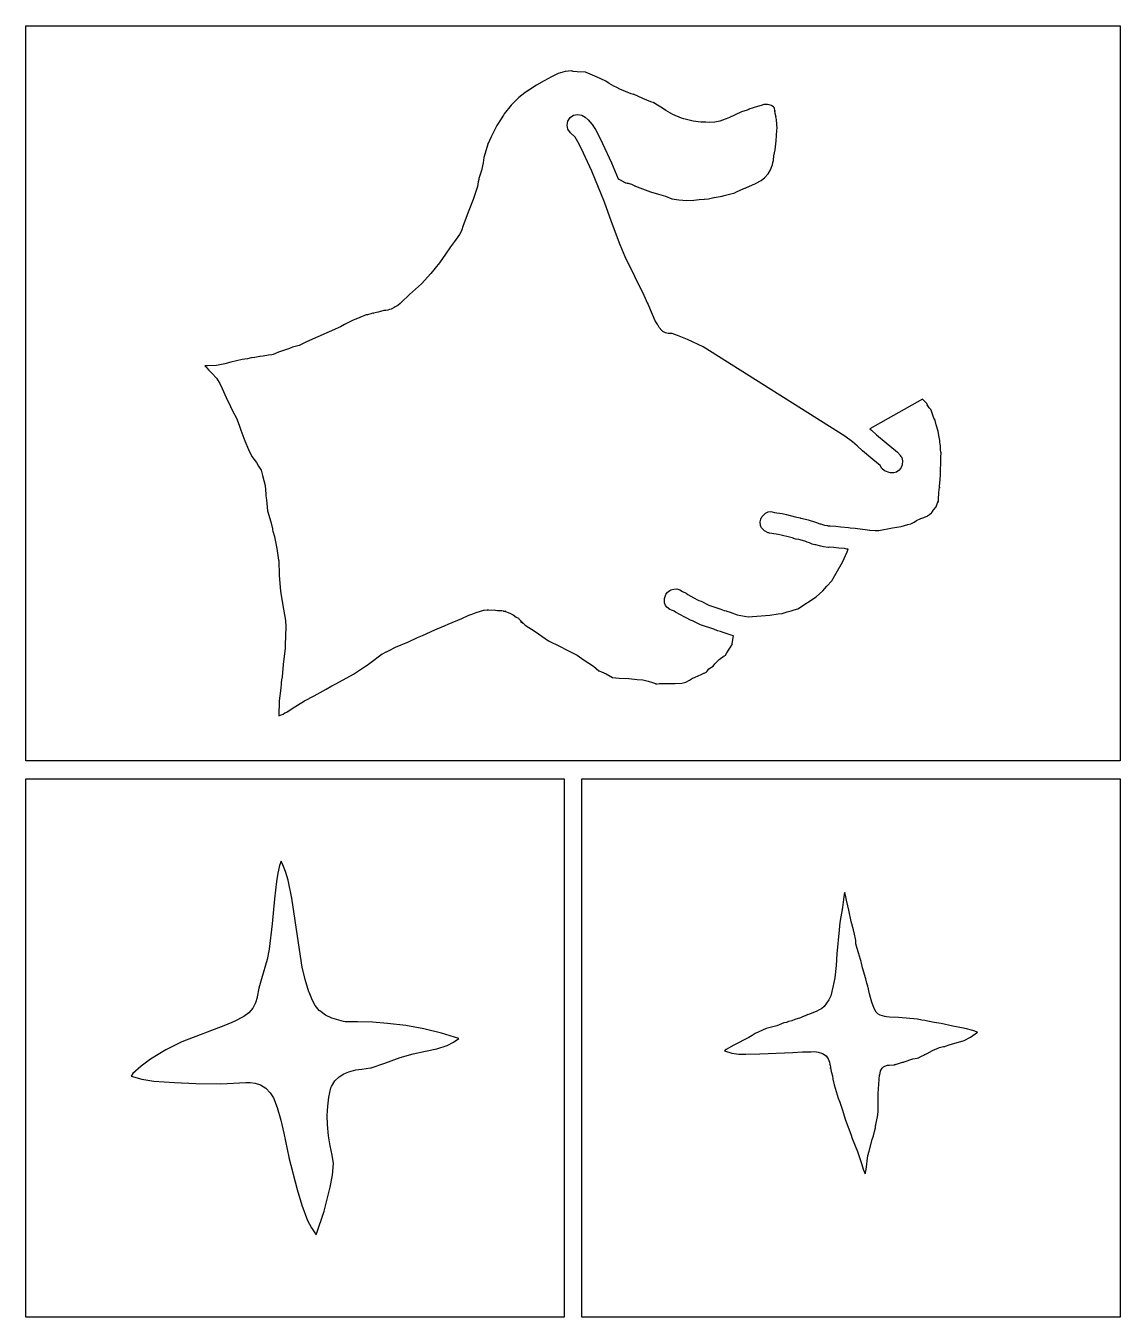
# Model space of a CAD drawing. Extents: x 2 to 598, y 728 to 3498.
# Drawn here: x 352 to 598, y 2397.2 to 2687.4 of the extents above; entities that cross this region are included whole.
import ezdxf

# ---------------------------------------------------------------- set-up
doc = ezdxf.new("R2010")
doc.units = 0

msp = doc.modelspace()

# ---------------------------------------------------------------- linework, layer by layer
at = {"layer": 'Calque 1'}
for p, q in [((470.188355, 2675.974412), (468.52499, 2675.0522)), ((471.67829, 2676.6702), (470.188355, 2675.974412)), ((473.249645, 2677.1263), (471.67829, 2676.6702)), ((474.752, 2677.28), (473.249645, 2677.1263)), ((474.74845, 2677.2255), (474.752, 2677.28)), ((474.87092, 2677.2255), (474.74845, 2677.2255)), ((475.05334, 2677.1635), (474.87092, 2677.2255)), ((475.92926, 2677.0675), (475.05334, 2677.1635)), ((477.84283, 2676.9765), (475.92926, 2677.0675)), ((480.45043, 2675.8407), (477.84283, 2676.9765)), ((482.25755, 2675.0433), (480.45043, 2675.8407)), ((464.93415, 2672.8632), (464.19156, 2672.331)), ((464.99465, 2672.8932), (464.93415, 2672.8632)), ((464.99765, 2672.8932), (464.99465, 2672.8932)), ((465.97382, 2673.5154), (464.99765, 2672.8932)), ((465.97682, 2673.5154), (465.97382, 2673.5154)), ((466.76799, 2674.074), (465.97682, 2673.5154)), ((468.52499, 2675.0522), (466.76799, 2674.074)), ((482.35725, 2674.9833), (482.25755, 2675.0433)), ((483.10087, 2674.4417), (482.35725, 2674.9833)), ((484.152911, 2673.87505), (483.10087, 2674.4417)), ((484.86407, 2673.5658), (484.152911, 2673.87505)), ((485.5338, 2673.2082), (484.86407, 2673.5658)), ((488.06026, 2672.154), (485.5338, 2673.2082)), ((462.80147, 2671.3155), (461.100695, 2669.600375)), ((464.19156, 2672.331), (462.80147, 2671.3155)), ((488.632209, 2671.996975), (488.06026, 2672.154)), ((490.72935, 2671.0527), (488.56617, 2672.0444)), ((488.56617, 2672.0444), (488.632209, 2671.996975)), ((492.51684, 2670.3623), (490.72935, 2671.0527)), ((493.00311, 2670.1685), (492.51684, 2670.3623)), ((493.269751, 2670.047488), (493.00311, 2670.1685)), ((493.97721, 2669.556), (493.19638, 2670.0965)), ((493.19638, 2670.0965), (493.269751, 2670.047488)), ((459.351, 2667.36), (458.81822, 2666.5109)), ((459.35148, 2667.3623), (459.351, 2667.36)), ((459.43318, 2667.5137), (459.35148, 2667.3623)), ((459.52208, 2667.631), (459.43318, 2667.5137)), ((461.100695, 2669.600375), (459.52208, 2667.631)), ((474.34645, 2666.78796), (475.115953, 2667.32161)), ((475.115953, 2667.32161), (476.0311, 2667.52016)), ((476.0311, 2667.52016), (476.952587, 2667.353234)), ((476.952587, 2667.353234), (477.74004, 2666.84636)), ((495.12908, 2668.8982), (493.97721, 2669.556)), ((495.13008, 2668.8982), (495.12908, 2668.8982)), ((495.84683, 2668.4089), (495.13008, 2668.8982)), ((496.41269, 2668.0988), (495.84683, 2668.4089)), ((497.41625, 2667.457), (496.41269, 2668.0988)), ((499.39339, 2666.655), (497.41625, 2667.457)), ((512.86387, 2668.0518), (510.01908, 2666.7655)), ((514.14648, 2668.4771), (512.86387, 2668.0518)), ((514.609414, 2668.6685), (514.14648, 2668.4771)), ((516.474, 2669.2682), (514.55058, 2668.6667)), ((514.55058, 2668.6667), (514.609414, 2668.6685)), ((517.27963, 2669.4961), (516.474, 2669.2682)), ((517.90076, 2669.7292), (517.27963, 2669.4961)), ((518.73534, 2669.7622), (517.90076, 2669.7292)), ((519.1157, 2669.6196), (518.73534, 2669.7622)), ((519.59576, 2669.4946), (519.1157, 2669.6196)), ((519.7205, 2669.4215), (519.59576, 2669.4946)), ((520.09496, 2669.2005), (519.7205, 2669.4215)), ((520.22311, 2669.0698), (520.09496, 2669.2005)), ((520.29341, 2668.8558), (520.22311, 2669.0698)), ((520.388314, 2668.389775), (520.29341, 2668.8558)), ((520.412692, 2668.268747), (520.388314, 2668.389775)), ((520.395359, 2668.273262), (520.4107, 2668.337)), ((520.465, 2667.69), (520.395359, 2668.273262)), ((520.4107, 2668.337), (520.4107, 2668.337)), ((520.4107, 2668.337), (520.412692, 2668.268747)), ((520.46507, 2667.6863), (520.465, 2667.69)), ((520.46509, 2667.6863), (520.46507, 2667.6863)), ((520.57259, 2667.2186), (520.46509, 2667.6863)), ((520.57659, 2667.1736), (520.57259, 2667.2186)), ((520.6021, 2666.9471), (520.575762, 2667.132063)), ((520.575762, 2667.132063), (520.5876, 2667.0696)), ((520.5766, 2667.1736), (520.57659, 2667.1736)), ((520.5786, 2667.1536), (520.5766, 2667.1736)), ((520.5826, 2667.1066), (520.5786, 2667.1536)), ((520.5856, 2667.0826), (520.5826, 2667.1066)), ((520.5826, 2667.1066), (520.5826, 2667.1066)), ((520.5876, 2667.0696), (520.5856, 2667.0826)), ((520.72199, 2666.36), (520.6021, 2666.9471)), ((457.87048, 2665.0283), (456.59613, 2662.4461)), ((458.81822, 2666.5109), (457.87048, 2665.0283)), ((473.672813, 2665.078709), (473.839603, 2666.000345)), ((473.871481, 2664.163415), (473.672813, 2665.078709)), ((473.839603, 2666.000345), (474.34645, 2666.78796)), ((474.40535, 2663.39386), (473.871481, 2664.163415)), ((477.74004, 2666.84636), (478.38423, 2666.29631)), ((478.38423, 2666.29631), (479.33736, 2665.26146)), ((479.33736, 2665.26146), (480.043802, 2664.14906)), ((480.043802, 2664.14906), (480.64787, 2662.97216)), ((499.94994, 2666.5216), (499.39339, 2666.655)), ((500.522, 2666.3837), (499.94994, 2666.5216)), ((501.976019, 2665.989887), (500.522, 2666.3837)), ((503.76573, 2665.7289), (501.976019, 2665.989887)), ((504.8654, 2665.7294), (503.76573, 2665.7289)), ((505.63177, 2665.6834), (504.8654, 2665.7294)), ((506.904865, 2665.773187), (505.63177, 2665.6834)), ((507.99904, 2666.0012), (506.904865, 2665.773187)), ((509.224059, 2666.417625), (507.99904, 2666.0012)), ((510.01908, 2666.7655), (509.224059, 2666.417625)), ((520.71999, 2666.35), (520.72199, 2666.36)), ((520.72, 2666.35), (520.71999, 2666.35)), ((520.7201, 2666.357), (520.72, 2666.35)), ((520.7986, 2665.2051), (520.7201, 2666.357)), ((520.8792, 2664.4026), (520.7986, 2665.2051)), ((520.8425, 2663.9763), (520.8792, 2664.4026)), ((456.2282, 2661.6409), (455.991246, 2661.111125)), ((456.59613, 2662.4461), (456.2282, 2661.6409)), ((475.49779, 2662.38046), (474.40535, 2663.39386)), ((476.36905, 2660.79756), (475.49779, 2662.38046)), ((480.64787, 2662.97216), (481.64884, 2660.95216)), ((520.44201, 2659.5481), (520.63373, 2661.5583)), ((520.63373, 2661.5583), (520.8425, 2663.9763)), ((455.94759, 2661.027), (454.97453, 2657.8246)), ((455.991246, 2661.111125), (455.925152, 2660.964859)), ((455.925152, 2660.964859), (455.94759, 2661.027)), ((477.35194, 2658.81216), (476.36905, 2660.79756)), ((479.21539, 2654.75406), (477.35194, 2658.81216)), ((481.64884, 2660.95216), (483.63425, 2656.62986)), ((520.15881, 2658.1673), (520.44201, 2659.5481)), ((520.44201, 2659.5481), (520.44201, 2659.5481)), ((454.79412, 2656.589488), (454.465, 2654.8842)), ((454.97453, 2657.8246), (454.79412, 2656.589488)), ((483.63425, 2656.62986), (485.15768, 2653.00846)), ((519.390206, 2655.028337), (519.76853, 2656.0065)), ((519.76853, 2656.0065), (519.80993, 2656.1936)), ((519.80993, 2656.1936), (519.90193, 2656.6669)), ((519.90193, 2656.6669), (519.902, 2656.67)), ((519.902, 2656.67), (520.03842, 2657.1599)), ((520.03842, 2657.1599), (520.07772, 2657.3252)), ((520.07772, 2657.3252), (520.15682, 2658.1453)), ((520.15681, 2658.1553), (520.15881, 2658.1673)), ((520.15682, 2658.1453), (520.15681, 2658.1553)), ((453.81075, 2652.8653), (453.70688, 2652.3387)), ((453.85935, 2653.1014), (453.81075, 2652.8653)), ((454.465, 2654.8842), (453.85935, 2653.1014)), ((482.08188, 2647.76016), (479.21539, 2654.75406)), ((485.15768, 2653.00846), (485.46463, 2652.87616)), ((485.46463, 2652.87616), (485.76591, 2652.74596)), ((485.76591, 2652.74596), (485.89096, 2652.64796)), ((485.89096, 2652.64796), (485.95916, 2652.59396)), ((485.95916, 2652.59396), (486.656586, 2652.23321)), ((516.01523, 2651.9731), (517.29525, 2652.6563)), ((517.29525, 2652.6563), (517.72107, 2653.0159)), ((517.72107, 2653.0159), (518.04817, 2653.217)), ((518.04817, 2653.217), (518.05217, 2653.217)), ((518.05217, 2653.217), (518.85727, 2654.1394)), ((518.83937, 2654.119588), (518.88487, 2654.1854)), ((518.86527, 2654.1494), (518.83937, 2654.119588)), ((518.85727, 2654.1394), (518.86127, 2654.1394)), ((518.86127, 2654.1394), (518.86527, 2654.1494)), ((518.86127, 2654.1394), (518.86127, 2654.1394)), ((518.88487, 2654.1854), (519.390206, 2655.028337)), ((453.52033, 2651.2943), (452.580665, 2648.408075)), ((453.70688, 2652.3387), (453.52033, 2651.2943)), ((486.656586, 2652.23321), (486.768388, 2652.160582)), ((486.768388, 2652.160582), (486.66867, 2652.17846)), ((486.66867, 2652.17846), (487.41075, 2651.99456)), ((487.275259, 2652.042052), (487.364615, 2652.050047)), ((487.41075, 2651.99456), (487.275259, 2652.042052)), ((487.364615, 2652.050047), (488.16316, 2651.79766)), ((488.16316, 2651.79766), (488.74348, 2651.50366)), ((488.74348, 2651.50366), (488.82098, 2651.47866)), ((488.82098, 2651.47866), (488.89798, 2651.45266)), ((488.89798, 2651.45266), (488.874756, 2651.462285)), ((488.874756, 2651.462285), (489.02149, 2651.40966)), ((489.02149, 2651.40966), (489.023, 2651.41)), ((489.023, 2651.41), (490.02035, 2651.0054)), ((490.02035, 2651.0054), (492.42021, 2650.069)), ((492.42021, 2650.069), (494.19994, 2649.5962)), ((494.19994, 2649.5962), (495.76626, 2649.1037)), ((508.98455, 2649.2995), (511.11206, 2649.7688)), ((511.11206, 2649.7688), (511.12746, 2649.7788)), ((511.12746, 2649.7788), (511.192242, 2649.830175)), ((511.192242, 2649.830175), (511.74601, 2650.0878)), ((511.74601, 2650.0878), (513.42809, 2650.8506)), ((513.42809, 2650.8506), (513.43409, 2650.8506)), ((513.43409, 2650.8506), (513.610671, 2650.925375)), ((513.59169, 2650.9136), (513.69139, 2650.9506)), ((513.610671, 2650.925375), (513.59169, 2650.9136)), ((513.69139, 2650.9506), (513.96475, 2651.0524)), ((513.96475, 2651.0524), (514.324325, 2651.1902)), ((514.412388, 2651.223231), (514.3146, 2651.1816)), ((514.3146, 2651.1816), (514.3709, 2651.2076)), ((514.324325, 2651.1902), (514.412388, 2651.223231)), ((514.3709, 2651.2076), (515.5057, 2651.7347)), ((515.5057, 2651.7347), (515.92583, 2651.9301)), ((515.92583, 2651.9301), (515.99403, 2651.9631)), ((515.99403, 2651.9631), (516.01523, 2651.9731)), ((452.580665, 2648.408075), (451.56438, 2645.9225)), ((483.64354, 2643.34496), (482.08188, 2647.76016)), ((495.76626, 2649.1037), (497.23542, 2648.5394)), ((497.23542, 2648.5394), (498.82498, 2648.2908)), ((498.82498, 2648.2908), (500.568773, 2648.162962)), ((500.568773, 2648.162962), (502.18964, 2648.2188)), ((502.18964, 2648.2188), (503.32859, 2648.4064)), ((503.32859, 2648.4064), (504.48717, 2648.4814)), ((504.48717, 2648.4814), (504.52697, 2648.4924)), ((504.52697, 2648.4924), (505.47834, 2648.5474)), ((505.47834, 2648.5474), (505.49434, 2648.5474)), ((505.49434, 2648.5474), (506.66531, 2648.8317)), ((506.66531, 2648.8317), (506.76661, 2648.8567)), ((506.76661, 2648.8567), (508.51068, 2649.1657)), ((508.51068, 2649.1657), (508.98455, 2649.2995)), ((451.56438, 2645.9225), (450.31691, 2642.5403)), ((449.94484, 2641.3419), (449.51954, 2640.5528)), ((450.31691, 2642.5403), (449.94484, 2641.3419)), ((485.61965, 2638.17266), (483.64354, 2643.34496)), ((448.393074, 2638.929188), (447.4313, 2637.7339)), ((449.51954, 2640.5528), (448.393074, 2638.929188)), ((486.73535, 2635.46896), (485.61965, 2638.17266)), ((446.337324, 2636.081238), (444.99992, 2634.1522)), ((447.4313, 2637.7339), (446.337324, 2636.081238)), ((488.865413, 2631.048135), (486.73535, 2635.46896)), ((444.99992, 2634.1522), (443.0269, 2631.748088)), ((440.92575, 2629.46), (438.27837, 2627.0177)), ((443.0269, 2631.748088), (440.92575, 2629.46)), ((490.98418, 2626.81316), (488.865413, 2631.048135)), ((438.27837, 2627.0177), (436.36272, 2625.2504)), ((491.82134, 2624.96056), (490.98418, 2626.81316)), ((432.48749, 2623.409), (431.6927, 2623.1899)), ((432.90296, 2623.444), (432.48749, 2623.409)), ((432.90396, 2623.444), (432.90296, 2623.444)), ((433.37629, 2623.5453), (432.90396, 2623.444)), ((433.72665, 2623.6433), (433.37629, 2623.5453)), ((434.09666, 2623.757), (433.72665, 2623.6433)), ((434.30181, 2623.828), (434.09666, 2623.757)), ((434.81031, 2624.0786), (434.30181, 2623.828)), ((434.81231, 2624.0786), (434.81031, 2624.0786)), ((434.81331, 2624.0786), (434.81231, 2624.0786)), ((435.0381, 2624.2507), (434.81331, 2624.0786)), ((435.0411, 2624.2507), (435.0381, 2624.2507)), ((435.655758, 2624.544913), (435.0411, 2624.2507)), ((436.163, 2625), (435.655758, 2624.544913)), ((436.16311, 2624.9988), (436.163, 2625)), ((436.16511, 2624.9988), (436.16311, 2624.9988)), ((436.362, 2625.25), (436.16511, 2624.9988)), ((436.36272, 2625.2504), (436.362, 2625.25)), ((492.05443, 2624.48046), (491.74334, 2625.14496)), ((491.74334, 2625.14496), (491.82134, 2624.96056)), ((493.44815, 2621.08996), (492.05443, 2624.48046)), ((425.58677, 2621.2282), (423.59877, 2620.2623)), ((425.58977, 2621.2282), (425.58677, 2621.2282)), ((425.95564, 2621.4416), (425.58977, 2621.2282)), ((426.1608, 2621.4816), (425.95564, 2621.4416)), ((427.09717, 2621.8609), (426.1608, 2621.4816)), ((428.50225, 2622.4464), (427.09717, 2621.8609)), ((428.52555, 2622.4564), (428.50225, 2622.4464)), ((428.77101, 2622.4924), (428.52555, 2622.4564)), ((429.80506, 2622.7394), (428.77101, 2622.4924)), ((429.80548, 2622.7394), (429.80506, 2622.7394)), ((429.9848, 2622.8064), (429.80548, 2622.7394)), ((430.12019, 2622.8164), (429.968398, 2622.797525)), ((429.968398, 2622.797525), (429.9848, 2622.8064)), ((431.19454, 2623.0959), (430.12019, 2622.8164)), ((431.6927, 2623.1899), (431.19454, 2623.0959)), ((494.0693, 2620.24716), (493.44815, 2621.08996)), ((422.72244, 2619.7848), (415.09655, 2616.3638)), ((422.72544, 2619.7848), (422.72244, 2619.7848)), ((423.59877, 2620.2623), (422.72544, 2619.7848)), ((494.405023, 2619.65076), (494.0693, 2620.24716)), ((494.99585, 2618.97126), (494.405023, 2619.65076)), ((495.22255, 2618.748447), (494.99585, 2618.97126)), ((495.78444, 2618.42086), (495.22255, 2618.748447)), ((496.383288, 2618.233997), (495.78444, 2618.42086)), ((497.23913, 2618.23126), (496.383288, 2618.233997)), ((497.26753, 2618.24226), (497.23913, 2618.23126)), ((498.49278, 2617.84436), (497.26753, 2618.24226)), ((500.76861, 2616.93386), (498.49278, 2617.84436)), ((411.26019, 2614.9175), (408.81899, 2614.056)), ((411.93405, 2615.1789), (411.26019, 2614.9175)), ((413.41975, 2615.5944), (411.93405, 2615.1789)), ((413.42275, 2615.5944), (413.41975, 2615.5944)), ((415.09655, 2616.3638), (413.42275, 2615.5944)), ((504.23196, 2615.29516), (500.76861, 2616.93386)), ((536.09766, 2595.19976), (504.23196, 2615.29516)), ((398.04907, 2611.835), (396.73597, 2611.4396)), ((400.64581, 2612.3972), (398.04907, 2611.835)), ((401.84005, 2612.5843), (400.64581, 2612.3972)), ((402.66687, 2612.791), (401.84005, 2612.5843)), ((403.48129, 2612.9093), (402.66687, 2612.791)), ((404.5882, 2613.1259), (403.48129, 2612.9093)), ((404.708868, 2613.1209), (404.5882, 2613.1259)), ((405.32563, 2613.1729), (404.708868, 2613.1209)), ((406.54364, 2613.3868), (405.32563, 2613.1729)), ((406.57004, 2613.3868), (406.530973, 2613.386838)), ((406.530973, 2613.386838), (406.54364, 2613.3868)), ((407.308406, 2613.449813), (406.57004, 2613.3868)), ((407.5984, 2613.5666), (407.308406, 2613.449813)), ((408.15754, 2613.7718), (407.5984, 2613.5666)), ((408.81899, 2614.056), (408.15754, 2613.7718)), ((392.85145, 2610.9746), (392.26906, 2610.9846)), ((392.26906, 2610.9846), (392.66748, 2610.5872)), ((392.66748, 2610.5872), (393.08451, 2610.0736)), ((394.89267, 2611.0784), (392.85145, 2610.9746)), ((393.08451, 2610.0736), (393.19768, 2609.9392)), ((393.19768, 2609.9392), (393.868576, 2609.309888)), ((393.868576, 2609.309888), (394.8441, 2608.1972)), ((396.73597, 2611.4396), (394.89267, 2611.0784)), ((394.8441, 2608.1972), (394.844, 2608.2)), ((394.844, 2608.2), (395.582465, 2607.05093)), ((395.582465, 2607.05093), (396.153026, 2605.931662)), ((396.153026, 2605.931662), (397.02061, 2603.9181)), ((397.02061, 2603.9181), (397.28881, 2603.3874)), ((397.28881, 2603.3874), (397.63453, 2602.7109)), ((553.5622, 2603.50156), (541.749, 2596.87256)), ((554.43864, 2602.58796), (553.5622, 2603.50156)), ((397.63453, 2602.7109), (398.38849, 2601.0288)), ((398.38849, 2601.0288), (399.34605, 2599.2713)), ((554.75542, 2602.10526), (554.43864, 2602.58796)), ((554.644909, 2602.205835), (554.643114, 2602.262094)), ((554.643114, 2602.262094), (554.75542, 2602.10526)), ((555.09959, 2601.53526), (554.644909, 2602.205835)), ((555.40035, 2601.19736), (555.09959, 2601.53526)), ((555.55639, 2600.82576), (555.40035, 2601.19736)), ((556.14395, 2599.25746), (555.55639, 2600.82576)), ((399.34605, 2599.2713), (399.921675, 2597.703925)), ((399.921675, 2597.703925), (400.29741, 2596.5108)), ((556.39305, 2598.81656), (556.14395, 2599.25746)), ((556.42245, 2598.74156), (556.39305, 2598.81656)), ((556.66947, 2597.77776), (556.42245, 2598.74156)), ((557.05497, 2596.33196), (556.66947, 2597.77776)), ((400.29741, 2596.5108), (400.54184, 2595.9733)), ((400.54184, 2595.9733), (401.26428, 2594.14614)), ((537.84691, 2593.9281), (536.09766, 2595.19976)), ((541.749, 2596.87256), (542.11074, 2596.55056)), ((542.11074, 2596.55056), (543.23469, 2595.51856)), ((543.23469, 2595.51856), (545.40667, 2593.6883)), ((557.21672, 2595.36396), (557.05497, 2596.33196)), ((557.4782, 2594.1946), (557.21672, 2595.36396)), ((401.26428, 2594.14614), (402.02392, 2592.21394)), ((402.02392, 2592.21394), (402.82594, 2590.61924)), ((538.86288, 2593.0154), (537.84691, 2593.9281)), ((540.04317, 2591.9333), (538.86288, 2593.0154)), ((542.42338, 2589.9278), (540.04317, 2591.9333)), ((545.40667, 2593.6883), (547.51712, 2591.9953)), ((547.51712, 2591.9953), (547.939316, 2591.6269)), ((547.939316, 2591.6269), (548.59147, 2590.8337)), ((557.4812, 2593.8535), (557.4782, 2594.1946)), ((557.5437, 2593.3698), (557.4812, 2593.8535)), ((557.599, 2593.02), (557.5437, 2593.3698)), ((557.64225, 2592.2059), (557.59835, 2593.0239)), ((557.59835, 2593.0239), (557.599, 2593.02)), ((557.71205, 2591.593), (557.64225, 2592.2059)), ((557.73105, 2591.523), (557.71205, 2591.593)), ((557.73104, 2591.482), (557.73105, 2591.523)), ((402.82594, 2590.61924), (403.86412, 2589.24614)), ((403.86412, 2589.24614), (404.33696, 2588.46174)), ((544.0636, 2588.6235), (542.42338, 2589.9278)), ((544.452112, 2587.924817), (544.0636, 2588.6235)), ((548.59147, 2590.8337), (548.570814, 2590.872937)), ((548.570814, 2590.872937), (548.72532, 2590.6316)), ((548.72532, 2590.6316), (548.881234, 2590.4145)), ((549.002611, 2588.727225), (548.758442, 2588.123359)), ((548.881234, 2590.4145), (549.06846, 2589.6751)), ((549.06846, 2589.6751), (549.002611, 2588.727225)), ((557.58874, 2588.061), (557.654115, 2588.70855)), ((557.654115, 2588.70855), (557.68694, 2588.6532)), ((557.68194, 2590.483), (557.73104, 2591.482)), ((557.69194, 2588.9023), (557.68194, 2590.483)), ((557.68694, 2588.6532), (557.69194, 2588.9023)), ((404.33696, 2588.46174), (404.88111, 2587.52114)), ((404.88111, 2587.52114), (405.23148, 2586.37504)), ((405.23148, 2586.37504), (405.78597, 2584.08414)), ((545.04855, 2587.3925), (544.452112, 2587.924817)), ((546.29032, 2586.96), (545.04855, 2587.3925)), ((547.118376, 2586.957812), (546.29032, 2586.96)), ((547.682453, 2587.137398), (547.118376, 2586.957812)), ((548.28607, 2587.5419), (547.682453, 2587.137398)), ((548.758442, 2588.123359), (548.28607, 2587.5419)), ((557.50854, 2585.5572), (557.60004, 2586.4099)), ((557.60004, 2586.4099), (557.58874, 2588.061)), ((405.78597, 2584.08414), (405.93945, 2582.13494)), ((557.2538, 2582.5063), (557.3959, 2583.699)), ((557.364547, 2583.531562), (557.38141, 2583.9021)), ((557.39591, 2583.699), (557.364547, 2583.531562)), ((557.38141, 2583.9021), (557.50854, 2585.5572)), ((557.3959, 2583.699), (557.39591, 2583.699)), ((405.93945, 2582.13494), (405.96165, 2581.83114)), ((405.96165, 2581.83114), (405.97455, 2581.78414)), ((405.97455, 2581.78414), (406.10426, 2580.90624)), ((406.10426, 2580.90624), (406.36419, 2578.42214)), ((556.7866, 2579.7882), (557.095102, 2580.581337)), ((557.00726, 2580.2569), (557.1442, 2580.6155)), ((557.095102, 2580.581337), (557.00726, 2580.2569)), ((557.1442, 2580.6155), (557.1659, 2580.9344)), ((557.1659, 2580.9344), (557.2538, 2582.5063)), ((406.36419, 2578.42214), (407.06389, 2575.91994)), ((517.19442, 2576.543), (517.479328, 2577.094825)), ((517.479328, 2577.094825), (518.25275, 2577.8921)), ((518.25275, 2577.8921), (518.904115, 2578.200014)), ((518.904115, 2578.200014), (519.331464, 2578.283012)), ((519.331464, 2578.283012), (519.77618, 2578.1991)), ((519.77618, 2578.1991), (520.3162, 2578.072)), ((520.3162, 2578.072), (520.3222, 2578.072)), ((520.3222, 2578.072), (520.85653, 2577.9599)), ((520.85653, 2577.9599), (522.04871, 2577.8111)), ((522.04871, 2577.8111), (523.0161, 2577.5625)), ((523.0161, 2577.5625), (524.9772, 2577.1047)), ((524.9772, 2577.1047), (526.04019, 2576.8163)), ((553.60702, 2576.8201), (554.58421, 2577.2547)), ((554.58421, 2577.2547), (554.69584, 2577.2937)), ((554.69584, 2577.2937), (554.71654, 2577.3037)), ((554.71654, 2577.3037), (555.11134, 2577.5885)), ((555.11134, 2577.5885), (555.60486, 2577.9678)), ((555.60486, 2577.9678), (555.66166, 2578.0338)), ((555.66166, 2578.0338), (555.8632, 2578.3459)), ((555.8632, 2578.3459), (555.9154, 2578.4069)), ((555.9154, 2578.4069), (556.10867, 2578.7382)), ((556.10867, 2578.7382), (556.65179, 2579.3288)), ((556.65179, 2579.3288), (556.65379, 2579.3288)), ((556.65379, 2579.3288), (556.7866, 2579.7882)), ((407.06389, 2575.91994), (407.39049, 2574.67664)), ((407.39049, 2574.67664), (407.41529, 2574.56184)), ((407.41529, 2574.56184), (407.45769, 2574.16394)), ((407.45769, 2574.16394), (407.53159, 2573.85964)), ((517.06007, 2575.9806), (517.19442, 2576.543)), ((517.142643, 2575.12225), (517.06007, 2575.9806)), ((517.36185, 2574.6329), (517.142643, 2575.12225)), ((518.010928, 2573.93875), (517.36185, 2574.6329)), ((526.04019, 2576.8163), (526.12549, 2576.7893)), ((526.12549, 2576.7893), (526.31359, 2576.7623)), ((526.31359, 2576.7623), (527.90007, 2576.3959)), ((527.90007, 2576.3959), (529.53148, 2575.875)), ((529.53148, 2575.875), (530.45236, 2575.4988)), ((530.45236, 2575.4988), (530.62082, 2575.4698)), ((530.62082, 2575.4698), (531.52206, 2575.214)), ((531.52206, 2575.214), (532.21865, 2575.0874)), ((532.21865, 2575.0874), (532.25895, 2575.0734)), ((532.25895, 2575.0734), (532.81757, 2575.0524)), ((532.81757, 2575.0524), (534.07433, 2574.9516)), ((534.07433, 2574.9516), (535.19159, 2574.8214)), ((535.19159, 2574.8214), (536.92687, 2574.6483)), ((536.92687, 2574.6483), (537.33305, 2574.5733)), ((537.33305, 2574.5733), (538.44151, 2574.5223)), ((538.44151, 2574.5223), (541.21809, 2574.1632)), ((541.21809, 2574.1632), (541.63099, 2574.0682)), ((543.75851, 2574.0142), (546.81984, 2574.5821)), ((546.81984, 2574.5821), (548.79025, 2574.8741)), ((548.79025, 2574.8741), (550.29042, 2575.3293)), ((550.29042, 2575.3293), (550.93638, 2575.5055)), ((550.93638, 2575.5055), (551.09968, 2575.6005)), ((551.09968, 2575.6005), (551.69603, 2575.9002)), ((551.69603, 2575.9002), (552.24689, 2576.248)), ((552.24689, 2576.248), (553.198144, 2576.688062)), ((553.198144, 2576.688062), (553.60702, 2576.8201)), ((407.53159, 2573.85964), (407.88041, 2572.62914)), ((407.88041, 2572.62914), (407.89541, 2572.54614)), ((407.89541, 2572.54614), (408.44818, 2569.960828)), ((518.84134, 2573.5002), (518.010928, 2573.93875)), ((518.89564, 2573.4802), (518.84134, 2573.5002)), ((519.02484, 2573.4412), (518.89564, 2573.4802)), ((519.14626, 2573.4122), (519.02484, 2573.4412)), ((519.17206, 2573.4022), (519.14626, 2573.4122)), ((519.18346, 2573.4022), (519.17206, 2573.4022)), ((519.18646, 2573.4022), (519.18346, 2573.4022)), ((519.18846, 2573.4023), (519.18646, 2573.4022)), ((519.19046, 2573.4022), (519.18846, 2573.4023)), ((519.70567, 2573.2963), (519.19046, 2573.4022)), ((521.14383, 2573.0937), (519.70567, 2573.2963)), ((521.79753, 2572.916), (521.14383, 2573.0937)), ((523.69095, 2572.4767), (521.79753, 2572.916)), ((524.56792, 2572.2442), (523.69095, 2572.4767)), ((524.571565, 2572.222037), (524.56792, 2572.2442)), ((525.1162, 2572.0669), (524.571565, 2572.222037)), ((525.1302, 2572.0669), (525.1162, 2572.0669)), ((525.75908, 2571.9739), (525.1302, 2572.0669)), ((526.61434, 2571.7703), (525.75908, 2571.9739)), ((527.36623, 2571.5512), (526.61434, 2571.7703)), ((527.63651, 2571.4054), (527.36623, 2571.5512)), ((528.1486, 2571.2018), (527.63651, 2571.4054)), ((528.762, 2570.96), (528.1486, 2571.2018)), ((541.63099, 2574.0682), (541.69199, 2574.0582)), ((541.69199, 2574.0582), (542.92137, 2574.0302)), ((542.92137, 2574.0302), (543.75851, 2574.0142)), ((408.44818, 2569.960828), (408.8292, 2567.31544)), ((528.76499, 2570.9526), (528.762, 2570.96)), ((529.36909, 2570.8069), (528.76499, 2570.9526)), ((529.5665, 2570.7739), (529.36909, 2570.8069)), ((530.69925, 2570.453), (529.5665, 2570.7739)), ((531.28526, 2570.3419), (530.69925, 2570.453)), ((531.33436, 2570.3249), (531.28526, 2570.3419)), ((532.448537, 2570.190413), (531.33436, 2570.3249)), ((532.67536, 2570.2459), (532.448537, 2570.190413)), ((533.65051, 2570.1619), (532.67536, 2570.2459)), ((534.7383, 2570.0348), (533.65051, 2570.1619)), ((536.04208, 2569.9143), (534.7383, 2570.0348)), ((535.564869, 2566.858338), (536.6312, 2569.1733)), ((536.58779, 2569.8094), (536.04208, 2569.9143)), ((536.82342, 2569.7924), (536.58779, 2569.8094)), ((536.6312, 2569.1733), (536.82342, 2569.7924)), ((408.8292, 2567.31544), (408.8432, 2567.23644)), ((408.8432, 2567.23644), (408.95482, 2563.92864)), ((534.14039, 2564.4449), (535.564869, 2566.858338)), ((408.95482, 2563.92864), (409.21682, 2560.29734)), ((532.0935, 2561.4601), (533.15131, 2562.7137)), ((533.15131, 2562.7137), (534.14039, 2564.4449)), ((409.21682, 2560.29734), (409.95734, 2556.28464)), ((495.549754, 2558.689175), (495.84506, 2559.5873)), ((495.84506, 2559.5873), (496.229691, 2560.106587)), ((496.229691, 2560.106587), (496.46673, 2560.2937)), ((496.46673, 2560.2937), (496.74992, 2560.4958)), ((496.74992, 2560.4958), (496.97161, 2560.6312)), ((496.97161, 2560.6312), (497.636113, 2560.848152)), ((497.636113, 2560.848152), (498.321109, 2560.865901)), ((498.321109, 2560.865901), (498.983253, 2560.689549)), ((498.983253, 2560.689549), (499.5792, 2560.3242)), ((499.5792, 2560.3242), (500.404396, 2559.8931)), ((500.404396, 2559.8931), (500.806, 2559.5982)), ((500.806, 2559.5982), (502.16509, 2558.8933)), ((529.66729, 2559.0866), (531.18243, 2560.4405)), ((531.18243, 2560.4405), (532.0935, 2561.4601)), ((495.57841, 2557.775), (495.549754, 2558.689175)), ((495.82925, 2557.145538), (495.57841, 2557.775)), ((496.10448, 2556.7704), (495.82925, 2557.145538)), ((496.73028, 2556.2583), (496.10448, 2556.7704)), ((502.16509, 2558.8933), (502.95677, 2558.4468)), ((502.95677, 2558.4468), (503.31903, 2558.2737)), ((503.31903, 2558.2737), (503.312702, 2558.295838)), ((503.312702, 2558.295838), (503.78153, 2558.1088)), ((503.78153, 2558.1088), (505.54576, 2557.2247)), ((505.54576, 2557.2247), (508.20657, 2556.3302)), ((525.54401, 2556.4082), (529.66729, 2559.0866)), ((409.95734, 2556.28464), (410.39814, 2553.80004)), ((410.39814, 2553.80004), (410.43634, 2552.36914)), ((446.93277, 2552.9635), (450.02095, 2554.2435)), ((450.02095, 2554.2435), (451.57538, 2554.9365)), ((451.575, 2554.94), (452.066685, 2555.102075)), ((451.57538, 2554.9365), (451.575, 2554.94)), ((452.066685, 2555.102075), (452.10882, 2555.0981)), ((452.10882, 2555.0981), (453.253287, 2555.571025)), ((453.253287, 2555.571025), (454.97479, 2556.096)), ((454.97479, 2556.096), (454.99859, 2556.0961)), ((454.99859, 2556.0961), (455.830595, 2556.192825)), ((455.899423, 2556.167341), (455.71742, 2556.1271)), ((455.71742, 2556.1271), (457.26926, 2556.1501)), ((455.830595, 2556.192825), (455.899423, 2556.167341)), ((457.26926, 2556.1501), (457.57621, 2556.0951)), ((457.57621, 2556.0951), (458.02373, 2556.0421)), ((458.02373, 2556.0421), (458.025, 2556.04)), ((458.025, 2556.04), (458.1061, 2556.022)), ((458.1061, 2556.022), (458.37586, 2556.012)), ((458.37586, 2556.012), (458.377, 2556.02)), ((458.377, 2556.02), (458.97335, 2555.984)), ((458.97335, 2555.984), (459.88905, 2555.8238)), ((459.88905, 2555.8238), (459.36919, 2555.8628)), ((459.36919, 2555.8628), (459.79397, 2555.7958)), ((459.79397, 2555.7958), (460.07251, 2555.6988)), ((460.07251, 2555.6988), (460.44044, 2555.5717)), ((460.44044, 2555.5717), (460.56653, 2555.5257)), ((460.56653, 2555.5257), (460.80838, 2555.4367)), ((460.80838, 2555.4367), (461.57164, 2555.0512)), ((461.57164, 2555.0512), (462.25997, 2554.5489)), ((462.25997, 2554.5489), (462.711677, 2554.303525)), ((462.711677, 2554.303525), (462.80154, 2554.1417)), ((462.80154, 2554.1417), (463.12917, 2553.8296)), ((463.12917, 2553.8296), (463.62681, 2553.2942)), ((497.1623, 2556.0588), (496.73028, 2556.2583)), ((497.56021, 2555.9327), (497.1623, 2556.0588)), ((497.72454, 2555.8897), (497.56021, 2555.9327)), ((498.04183, 2555.6742), (497.72454, 2555.8897)), ((499.15249, 2555.0158), (498.04183, 2555.6742)), ((499.98124, 2554.619), (499.15249, 2555.0158)), ((500.43548, 2554.3627), (499.98124, 2554.619)), ((501.38064, 2553.8832), (500.43548, 2554.3627)), ((501.852602, 2553.694638), (501.38064, 2553.8832)), ((508.20657, 2556.3302), (508.96363, 2556.0475)), ((508.96363, 2556.0475), (509.42201, 2555.9343)), ((509.42201, 2555.9343), (509.59873, 2555.8813)), ((509.59873, 2555.8813), (510.32943, 2555.6327)), ((510.32943, 2555.6327), (511.93503, 2555.0736)), ((511.93503, 2555.0736), (514.34109, 2554.6101)), ((514.34109, 2554.6101), (519.23742, 2554.9434)), ((519.23742, 2554.9434), (521.15152, 2555.2663)), ((521.15152, 2555.2663), (522.00832, 2555.3623)), ((522.00832, 2555.3623), (523.15709, 2555.7054)), ((523.15709, 2555.7054), (524.0113, 2555.9116)), ((524.0113, 2555.9116), (524.69652, 2556.1446)), ((524.69652, 2556.1446), (525.54401, 2556.4082)), ((410.43634, 2552.36914), (410.31077, 2548.30164)), ((441.196, 2550.43), (443.94932, 2551.7018)), ((443.94932, 2551.7018), (443.95, 2551.7)), ((443.95, 2551.7), (445.92249, 2552.4736)), ((445.92249, 2552.4736), (445.977695, 2552.5046)), ((445.977695, 2552.5046), (446.30128, 2552.6586)), ((446.30128, 2552.6586), (446.93277, 2552.9635)), ((463.65011, 2553.2672), (463.17003, 2553.5401)), ((463.17003, 2553.5401), (463.82735, 2553.1443)), ((463.62681, 2553.2942), (463.65211, 2553.2672)), ((463.65211, 2553.2672), (463.64911, 2553.2672)), ((463.64911, 2553.2672), (463.65011, 2553.2672)), ((463.82735, 2553.1443), (464.1307, 2552.8626)), ((464.1307, 2552.8626), (464.400035, 2552.593287)), ((464.400035, 2552.593287), (464.25162, 2552.7076)), ((464.25162, 2552.7076), (466.49438, 2551.2896)), ((466.49438, 2551.2896), (469.50918, 2549.2225)), ((503.64924, 2552.8165), (501.84935, 2553.7157)), ((501.84935, 2553.7157), (501.852602, 2553.694638)), ((506.65164, 2551.7897), (503.64924, 2552.8165)), ((507.48982, 2551.4802), (506.65164, 2551.7897)), ((508.12906, 2551.3117), (507.48982, 2551.4802)), ((508.78226, 2551.089), (508.12906, 2551.3117)), ((510.52685, 2550.4854), (508.78226, 2551.089)), ((410.31077, 2548.30164), (410.27927, 2547.52184)), ((435.10315, 2547.7483), (438.05181, 2548.9947)), ((438.05181, 2548.9947), (440.02068, 2549.959)), ((440.02068, 2549.959), (441.1958, 2550.4375)), ((441.1958, 2550.4375), (441.196, 2550.43)), ((469.50918, 2549.2225), (471.94727, 2548.0293)), ((471.94727, 2548.0293), (471.948, 2548.02)), ((471.948, 2548.02), (473.70603, 2547.1209)), ((509.57758, 2546.5006), (510.75528, 2548.3832)), ((511.1144, 2550.3226), (510.52685, 2550.4854)), ((510.75528, 2548.3832), (510.81923, 2548.563213)), ((510.81208, 2548.5465), (510.91028, 2549.5082)), ((510.81923, 2548.563213), (510.81208, 2548.5465)), ((510.91028, 2549.5082), (511.1144, 2550.3226)), ((410.27927, 2547.52184), (409.82606, 2543.85644)), ((429.35693, 2544.1651), (432.14022, 2546.2466)), ((432.14022, 2546.2466), (432.14322, 2546.2466)), ((432.14322, 2546.2466), (433.03774, 2546.7277)), ((433.03774, 2546.7277), (433.04074, 2546.7277)), ((433.04074, 2546.7277), (433.65363, 2547.0227)), ((433.65363, 2547.0227), (435.10315, 2547.7483)), ((473.70603, 2547.1209), (475.91623, 2546.0129)), ((475.91623, 2546.0129), (477.51872, 2544.844)), ((507.851756, 2545.008225), (508.9652, 2545.8108)), ((508.9652, 2545.8108), (509.33005, 2545.9953)), ((509.311529, 2546.017588), (509.57758, 2546.5006)), ((509.33005, 2545.9953), (509.311529, 2546.017588)), ((409.82606, 2543.85644), (409.61161, 2541.12324)), ((425.64884, 2541.7146), (428.32981, 2543.4933)), ((428.32981, 2543.4933), (428.33281, 2543.4933)), ((428.33281, 2543.4933), (428.4899, 2543.5967)), ((428.4899, 2543.5967), (429.35393, 2544.1651)), ((429.35393, 2544.1651), (429.35693, 2544.1651)), ((477.51872, 2544.844), (479.57389, 2543.4833)), ((479.57389, 2543.4833), (480.80741, 2542.4772)), ((480.80741, 2542.4772), (480.86891, 2542.4462)), ((480.86891, 2542.4462), (481.42185, 2542.2323)), ((481.42185, 2542.2323), (482.47295, 2541.7558)), ((504.48291, 2541.9691), (504.99348, 2542.1965)), ((504.99348, 2542.1965), (505.02188, 2542.2415)), ((505.02188, 2542.2415), (505.1366, 2542.4203)), ((505.1366, 2542.4203), (505.53503, 2542.8911)), ((505.53503, 2542.8911), (505.53545, 2542.8911)), ((505.53545, 2542.8911), (506.52092, 2543.536)), ((506.52092, 2543.536), (506.86765, 2544.0036)), ((506.86765, 2544.0036), (507.851756, 2545.008225)), ((409.40515, 2539.42864), (409.29559, 2538.55634)), ((409.41415, 2539.77694), (409.40515, 2539.42864)), ((409.49275, 2540.45924), (409.41315, 2539.78694)), ((409.41315, 2539.78694), (409.41415, 2539.77694)), ((409.61161, 2541.12324), (409.49275, 2540.45924)), ((420.82226, 2539.0703), (421.71471, 2539.5591)), ((421.71471, 2539.5591), (425.64884, 2541.7146)), ((482.47295, 2541.7558), (483.86769, 2540.9812)), ((483.86769, 2540.9812), (485.369466, 2540.804037)), ((485.369466, 2540.804037), (487.55687, 2540.7042)), ((487.55687, 2540.7042), (487.55887, 2540.7042)), ((487.55887, 2540.7042), (489.41664, 2540.4913)), ((489.41664, 2540.4913), (490.67599, 2540.4023)), ((490.67599, 2540.4023), (490.67799, 2540.4023)), ((490.67799, 2540.4023), (491.902688, 2540.148475)), ((491.902688, 2540.148475), (492.90318, 2539.8183)), ((492.90318, 2539.8183), (493.74033, 2539.5155)), ((493.61528, 2539.4935), (494.40954, 2539.6005)), ((493.77856, 2539.495125), (493.61528, 2539.4935)), ((493.74033, 2539.5155), (493.77856, 2539.495125)), ((494.40954, 2539.6005), (494.41254, 2539.6005)), ((494.41254, 2539.6005), (494.51847, 2539.6005)), ((494.51847, 2539.6005), (495.31222, 2539.6195)), ((495.31222, 2539.6195), (496.05171, 2539.6195)), ((496.05171, 2539.6195), (496.062, 2539.62)), ((496.062, 2539.62), (497.978265, 2539.59325)), ((497.978265, 2539.59325), (499.49538, 2539.682)), ((499.49538, 2539.682), (499.496, 2539.69)), ((499.496, 2539.69), (500.349969, 2539.929225)), ((500.349969, 2539.929225), (501.15326, 2540.3261)), ((501.15326, 2540.3261), (501.86226, 2540.8083)), ((501.86226, 2540.8083), (501.86326, 2540.8083)), ((501.863, 2540.8), (502.33945, 2540.9984)), ((501.86326, 2540.8083), (501.863, 2540.8)), ((502.33945, 2540.9984), (503.28462, 2541.3917)), ((503.28462, 2541.3917), (503.63602, 2541.5508)), ((503.63602, 2541.5508), (504.39101, 2541.9291)), ((504.39101, 2541.9291), (504.39301, 2541.9291)), ((504.39301, 2541.9291), (504.48291, 2541.9691)), ((409.29559, 2538.55634), (408.91939, 2535.74404)), ((414.65013, 2535.7366), (416.79936, 2536.8425)), ((416.79936, 2536.8425), (419.51237, 2538.3457)), ((419.51237, 2538.3457), (420.81926, 2539.0703)), ((420.81926, 2539.0703), (420.82226, 2539.0703)), ((408.91939, 2535.74404), (408.83929, 2532.34424)), ((410.864, 2533.331), (411.83758, 2534.0116)), ((411.83758, 2534.0116), (411.84058, 2534.0116)), ((411.84058, 2534.0116), (413.03947, 2534.732)), ((413.03947, 2534.732), (414.64713, 2535.7366)), ((414.64713, 2535.7366), (414.65013, 2535.7366)), ((408.83929, 2532.34424), (408.98708, 2532.41324)), ((408.98708, 2532.41324), (409.83251, 2532.72794)), ((409.8147, 2532.71), (410.25085, 2532.99)), ((409.825, 2532.72), (409.8147, 2532.71)), ((409.829, 2532.72), (409.825, 2532.72)), ((409.82951, 2532.72794), (409.829, 2532.72)), ((409.83251, 2532.72794), (409.82951, 2532.72794)), ((410.25085, 2532.99), (410.25385, 2532.99)), ((410.25385, 2532.99), (410.29465, 2533.011)), ((410.29465, 2533.011), (410.81607, 2533.2818)), ((410.770864, 2533.266625), (410.862, 2533.331)), ((410.817, 2533.29), (410.770864, 2533.266625)), ((410.81607, 2533.2818), (410.817, 2533.29)), ((410.862, 2533.331), (410.863, 2533.331)), ((410.863, 2533.331), (410.864, 2533.331)), ((409.00951, 2498.7412), (408.615156, 2496.993411)), ((409.41, 2499.72), (409.00951, 2498.7412)), ((409.4094, 2499.7195), (409.41, 2499.72)), ((409.659, 2499.2575), (409.4094, 2499.7195)), ((409.41, 2499.72), (409.41, 2499.72)), ((410.369628, 2497.395895), (409.659, 2499.2575)), ((408.615156, 2496.993411), (408.339001, 2495.148262)), ((410.947662, 2495.445088), (410.369628, 2497.395895)), ((408.339001, 2495.148262), (407.93154, 2491.2089)), ((411.82114, 2491.3386), (410.947662, 2495.445088)), ((407.92954, 2491.1849), (407.387984, 2485.6055)), ((407.93154, 2491.2089), (407.92954, 2491.1849)), ((413.27429, 2481.3573), (411.82114, 2491.3386)), ((535.97033, 2492.2345), (535.56159, 2489.2626)), ((536.083, 2492.65), (535.97033, 2492.2345)), ((536.26069, 2492.0587), (536.08293, 2492.6561)), ((536.08293, 2492.6561), (536.083, 2492.65)), ((536.48548, 2490.8955), (536.26069, 2492.0587)), ((536.80795, 2489.6341), (536.48548, 2490.8955)), ((535.56159, 2489.2626), (535.01847, 2485.9031)), ((536.98106, 2488.6553), (536.80795, 2489.6341)), ((537.54536, 2486.1056), (536.98106, 2488.6553)), ((407.387984, 2485.6055), (406.73581, 2479.8755)), ((534.8655, 2484.2603), (534.30583, 2478.8483)), ((535.01847, 2485.9031), (534.8655, 2484.2603)), ((538.08591, 2484.2328), (537.54536, 2486.1056)), ((538.29519, 2483.2727), (538.08591, 2484.2328)), ((414.11922, 2475.893388), (413.27429, 2481.3573)), ((538.536, 2482.2567), (538.29519, 2483.2727)), ((538.589375, 2481.871363), (538.536, 2482.2567)), ((538.55758, 2481.6417), (538.59688, 2481.8489)), ((538.61238, 2481.08), (538.55758, 2481.6417)), ((538.597, 2481.85), (538.589375, 2481.871363)), ((538.59688, 2481.8489), (538.597, 2481.85)), ((406.73581, 2479.8755), (406.28313, 2477.6049)), ((534.30583, 2478.8483), (534.133789, 2476.268013)), ((538.84491, 2480.063), (538.61238, 2481.08)), ((539.16273, 2479.0977), (538.84491, 2480.063)), ((539.37975, 2478.3184), (539.16273, 2479.0977)), ((539.63142, 2477.5835), (539.37975, 2478.3184)), ((406.28313, 2477.6049), (404.976015, 2473.208213)), ((414.760083, 2473.112189), (414.11922, 2475.893388)), ((534.133789, 2476.268013), (533.84954, 2473.4967)), ((539.738902, 2477.332), (539.63142, 2477.5835)), ((539.87535, 2476.7361), (539.709803, 2477.38215)), ((539.709803, 2477.38215), (539.757, 2477.2962)), ((539.757, 2477.2962), (539.738902, 2477.332)), ((540.0991, 2475.703), (539.87535, 2476.7361)), ((540.80344, 2473.2412), (540.0991, 2475.703)), ((404.976015, 2473.208213), (404.402451, 2471.158917)), ((415.64881, 2470.3331), (414.760083, 2473.112189)), ((533.84954, 2473.4967), (533.425574, 2471.337113)), ((541.036, 2472.25), (540.80344, 2473.2412)), ((404.402451, 2471.158917), (404.00316, 2469.1785)), ((415.66951, 2470.2801), (415.64881, 2470.3331)), ((416.425197, 2468.365625), (415.66951, 2470.2801)), ((533.425574, 2471.337113), (532.9452, 2469.3879)), ((541.03558, 2472.2459), (541.036, 2472.25)), ((541.25262, 2471.5896), (541.03558, 2472.2459)), ((541.65413, 2469.8424), (541.25262, 2471.5896)), ((541.89856, 2469.0146), (541.65413, 2469.8424)), ((403.635497, 2467.837506), (403.029846, 2466.65225)), ((403.98766, 2469.0855), (403.635497, 2467.837506)), ((404.00316, 2469.1785), (403.98766, 2469.0855)), ((417.050149, 2467.248028), (416.425197, 2468.365625)), ((417.96963, 2466.1279), (417.050149, 2467.248028)), ((531.43674, 2467.0599), (530.91843, 2466.5963)), ((532.53074, 2468.5089), (531.43674, 2467.0599)), ((532.9333, 2469.4029), (532.53074, 2468.5089)), ((532.9452, 2469.3879), (532.9333, 2469.4029)), ((542.170331, 2467.966087), (541.89856, 2469.0146)), ((542.71919, 2466.5827), (542.170331, 2467.966087)), ((400.98319, 2464.7509), (398.81841, 2463.654188)), ((402.151985, 2465.599969), (400.98319, 2464.7509)), ((403.029846, 2466.65225), (402.151985, 2465.599969)), ((418.08383, 2466.0215), (417.96963, 2466.1279)), ((419.401363, 2465.071922), (418.08383, 2466.0215)), ((420.768194, 2464.404025), (419.401363, 2465.071922)), ((423.41994, 2463.6288), (420.768194, 2464.404025)), ((524.873, 2464.07), (524.16813, 2463.7925)), ((524.87334, 2464.0715), (524.873, 2464.07)), ((526.13477, 2464.5025), (524.87334, 2464.0715)), ((526.71819, 2464.7811), (526.13477, 2464.5025)), ((526.78639, 2464.7981), (526.71819, 2464.7811)), ((527.34087, 2465.0007), (526.78639, 2464.7981)), ((527.799731, 2465.20415), (527.34087, 2465.0007)), ((528.16357, 2465.2765), (527.604331, 2465.133325)), ((527.604331, 2465.133325), (527.7207, 2465.1955)), ((527.7207, 2465.1955), (527.799731, 2465.20415)), ((529.84719, 2465.9747), (528.16357, 2465.2765)), ((530.35, 2466.2511), (529.84719, 2465.9747)), ((530.70759, 2466.4604), (530.35, 2466.2511)), ((530.91843, 2466.5963), (530.70759, 2466.4604)), ((542.73169, 2466.5647), (542.71919, 2466.5827)), ((543.12236, 2465.7839), (542.73169, 2466.5647)), ((543.536715, 2465.368198), (543.12236, 2465.7839)), ((544.063241, 2465.049837), (543.536715, 2465.368198)), ((545.09071, 2464.7633), (544.063241, 2465.049837)), ((545.45916, 2464.6983), (545.09071, 2464.7633)), ((546.12735, 2464.6213), (545.45916, 2464.6983)), ((548.18665, 2464.5263), (546.12735, 2464.6213)), ((552.4515, 2464.1682), (548.18665, 2464.5263)), ((553.40184, 2463.9729), (552.4515, 2464.1682)), ((554.12169, 2463.8769), (553.40184, 2463.9729)), ((555.05444, 2463.6651), (554.12169, 2463.8769)), ((396.85273, 2462.8289), (387.07916, 2459.1046)), ((396.91523, 2462.8559), (396.85273, 2462.8289)), ((398.81841, 2463.654188), (396.91523, 2462.8559)), ((423.81372, 2463.5758), (423.41994, 2463.6288)), ((426.52776, 2463.5568), (423.81372, 2463.5758)), ((426.57836, 2463.5568), (426.52776, 2463.5568)), ((429.924254, 2463.4867), (426.57836, 2463.5568)), ((433.30974, 2463.2204), (429.924254, 2463.4867)), ((433.32114, 2463.2204), (433.30974, 2463.2204)), ((437.416386, 2462.726166), (433.32114, 2463.2204)), ((441.46047, 2462.01625), (437.416386, 2462.726166)), ((445.431939, 2461.065434), (441.46047, 2462.01625)), ((449.30934, 2459.8485), (445.431939, 2461.065434)), ((515.92574, 2460.9271), (515.71026, 2460.8051)), ((518.43464, 2462.051), (515.92574, 2460.9271)), ((520.84948, 2462.6908), (518.43464, 2462.051)), ((522.41837, 2463.3274), (520.84948, 2462.6908)), ((522.98164, 2463.4659), (522.41837, 2463.3274)), ((523.45449, 2463.624612), (522.98164, 2463.4659)), ((523.48703, 2463.652), (523.45449, 2463.624612)), ((523.548303, 2463.640687), (523.48703, 2463.652)), ((524.16813, 2463.7925), (523.548303, 2463.640687)), ((555.14484, 2463.6471), (555.05444, 2463.6651)), ((556.19128, 2463.4538), (555.14484, 2463.6471)), ((557.7731, 2463.1913), (556.19128, 2463.4538)), ((560.39774, 2462.6254), (557.7731, 2463.1913)), ((563.1402, 2462.104), (560.39774, 2462.6254)), ((564.85381, 2461.6358), (563.1402, 2462.104)), ((564.336331, 2460.158), (565.90233, 2461.2315)), ((565.93953, 2461.2555), (564.85381, 2461.6358)), ((565.90233, 2461.2315), (565.93953, 2461.2555)), ((387.07916, 2459.1046), (383.502034, 2457.32425)), ((444.385716, 2457.550234), (446.71828, 2458.2873)), ((446.71828, 2458.2873), (448.152406, 2458.9929)), ((448.152406, 2458.9929), (449.30934, 2459.8485)), ((511.15653, 2458.3587), (509.40366, 2457.3536)), ((514.48914, 2460.0801), (511.15653, 2458.3587)), ((515.27668, 2460.509), (514.48914, 2460.0801)), ((515.52732, 2460.6754), (515.27668, 2460.509)), ((515.71026, 2460.8051), (515.52732, 2460.6754)), ((557.36589, 2457.7925), (558.26403, 2458.0421)), ((558.26403, 2458.0421), (558.59167, 2458.0551)), ((558.59167, 2458.0551), (558.75289, 2458.1041)), ((558.75289, 2458.1041), (559.5332, 2458.4379)), ((559.5332, 2458.4379), (562.95418, 2459.4022)), ((562.95418, 2459.4022), (564.336331, 2460.158)), ((380.01292, 2455.186), (377.914746, 2453.641475)), ((383.502034, 2457.32425), (380.01292, 2455.186)), ((432.736471, 2454.267138), (436.11328, 2455.5762)), ((436.11328, 2455.5762), (436.18458, 2455.6012)), ((436.18458, 2455.6012), (439.06768, 2456.403741)), ((439.06768, 2456.403741), (441.818454, 2456.9879)), ((441.818454, 2456.9879), (444.385716, 2457.550234)), ((509.40366, 2457.3536), (509.06002, 2457.0766)), ((509.06002, 2457.0766), (510.73432, 2456.5583)), ((510.73432, 2456.5583), (512.258885, 2456.321141)), ((512.258885, 2456.321141), (513.81598, 2456.27735)), ((513.81598, 2456.27735), (517.00888, 2456.3651)), ((517.00888, 2456.3651), (524.38414, 2456.6787)), ((524.38414, 2456.6787), (526.56695, 2456.8239)), ((526.56695, 2456.8239), (528.55547, 2456.8119)), ((528.55547, 2456.8119), (529.35819, 2456.878462)), ((529.35819, 2456.878462), (530.094127, 2456.799286)), ((530.094127, 2456.799286), (531.05248, 2456.5008)), ((531.05248, 2456.5008), (531.92891, 2455.9089)), ((531.92891, 2455.9089), (532.36557, 2455.3014)), ((532.36557, 2455.3014), (532.66013, 2454.5299)), ((549.4408, 2454.6042), (551.41846, 2455.2399)), ((551.41846, 2455.2399), (552.39668, 2455.4006)), ((552.39668, 2455.4006), (552.67265, 2455.5184)), ((552.67265, 2455.5184), (553.3093, 2455.8383)), ((553.3093, 2455.8383), (553.88239, 2456.107)), ((553.88239, 2456.107), (554.132521, 2456.2058)), ((553.956835, 2456.150025), (554.60999, 2456.4768)), ((554.1294, 2456.205), (553.956835, 2456.150025)), ((554.196958, 2456.229681), (554.1294, 2456.205)), ((554.132521, 2456.2058), (554.196958, 2456.229681)), ((554.60999, 2456.4768), (555.814274, 2457.124)), ((555.814274, 2457.124), (557.36589, 2457.7925)), ((377.914746, 2453.641475), (376.08292, 2451.9474)), ((423.511971, 2451.909659), (424.58685, 2452.3664)), ((424.58685, 2452.3664), (424.60855, 2452.3764)), ((424.60855, 2452.3764), (426.148201, 2452.783669)), ((426.148201, 2452.783669), (427.496679, 2452.980975)), ((427.496679, 2452.980975), (429.5142, 2453.2461)), ((429.5142, 2453.2461), (429.64287, 2453.2781)), ((429.64287, 2453.2781), (432.736471, 2454.267138)), ((532.66013, 2454.5299), (532.760058, 2454.05115)), ((532.75413, 2454.0281), (532.754, 2454.03)), ((532.754, 2454.03), (532.846, 2453.5034)), ((532.771873, 2453.957894), (532.75413, 2454.0281)), ((532.760058, 2454.05115), (532.771873, 2453.957894)), ((532.846, 2453.5034), (532.8708, 2453.0699)), ((532.8708, 2453.0699), (532.865175, 2453.249)), ((532.865175, 2453.249), (532.9338, 2452.9298)), ((532.9338, 2452.9298), (533.05938, 2452.4348)), ((533.05938, 2452.4348), (533.2971, 2451.4317)), ((543.94863, 2451.617), (544.11656, 2452.5751)), ((544.11656, 2452.5751), (544.496658, 2453.190728)), ((544.496658, 2453.190728), (544.800961, 2453.489575)), ((544.800961, 2453.489575), (545.0762, 2453.5921)), ((545.0762, 2453.5921), (545.700442, 2453.824864)), ((545.700442, 2453.824864), (546.179106, 2453.856863)), ((546.179106, 2453.856863), (547.20114, 2453.9306)), ((547.20114, 2453.9306), (547.42542, 2453.9946)), ((547.27452, 2453.9306), (548.58349, 2454.3828)), ((547.475636, 2454.0181), (547.27452, 2453.9306)), ((547.42542, 2453.9946), (547.475636, 2454.0181)), ((548.58349, 2454.3828), (549.10283, 2454.5182)), ((549.10283, 2454.5182), (549.28319, 2454.5482)), ((549.28319, 2454.5482), (549.4408, 2454.6042)), ((376.08292, 2451.9474), (375.6907, 2451.3712)), ((375.6907, 2451.3712), (378.043661, 2450.686063)), ((378.043661, 2450.686063), (380.78651, 2450.2659)), ((380.78651, 2450.2659), (385.436905, 2449.940988)), ((385.436905, 2449.940988), (390.23451, 2449.7165)), ((390.23451, 2449.7165), (390.238, 2449.72)), ((390.238, 2449.72), (395.813818, 2449.684162)), ((395.813818, 2449.684162), (401.4291, 2449.9361)), ((401.4291, 2449.9361), (401.5009, 2449.9361)), ((401.5009, 2449.9361), (402.467962, 2449.935156)), ((402.467962, 2449.935156), (403.576791, 2449.7973)), ((403.576791, 2449.7973), (404.75187, 2449.409994)), ((404.75187, 2449.409994), (405.91768, 2448.6607)), ((420.70802, 2449.0442), (421.469569, 2450.299353)), ((421.469569, 2450.299353), (422.438549, 2451.237575)), ((422.438549, 2451.237575), (423.511971, 2451.909659)), ((533.2971, 2451.4317), (533.39735, 2450.686)), ((533.39735, 2450.686), (533.69811, 2449.391)), ((533.69811, 2449.391), (534.59367, 2446.4258)), ((543.63335, 2447.4666), (543.88553, 2451.656)), ((543.88553, 2451.656), (543.94863, 2451.617)), ((405.91768, 2448.6607), (406.936044, 2447.598933)), ((406.936044, 2447.598933), (407.646488, 2446.471738)), ((407.646488, 2446.471738), (408.47825, 2444.3529)), ((419.860662, 2444.592813), (420.133453, 2446.661967)), ((420.133453, 2446.661967), (420.5933, 2448.7181)), ((420.5933, 2448.7181), (420.70802, 2449.0442)), ((534.59367, 2446.4258), (534.9528, 2445.5329)), ((543.614718, 2444.492688), (543.63335, 2447.4666)), ((408.47825, 2444.3529), (409.320836, 2441.446069)), ((419.757045, 2442.524652), (419.860662, 2444.592813)), ((534.9528, 2445.5329), (535.24427, 2444.5923)), ((535.24427, 2444.5923), (535.50316, 2443.9247)), ((535.50316, 2443.9247), (536.22197, 2441.4819)), ((543.609576, 2443.355527), (543.614718, 2444.492688)), ((409.320836, 2441.446069), (409.966945, 2438.587875)), ((419.80472, 2440.4715), (419.757045, 2442.524652)), ((536.22197, 2441.4819), (537.44723, 2438.3007)), ((543.05976, 2440.5332), (543.44628, 2442.209)), ((543.44628, 2442.209), (543.609576, 2443.355527)), ((409.966945, 2438.587875), (411.13338, 2433.1371)), ((420.018235, 2437.993203), (419.80472, 2440.4715)), ((420.426401, 2435.7274), (420.018235, 2437.993203)), ((537.44723, 2438.3007), (537.75522, 2437.3313)), ((542.28569, 2437.1478), (542.52807, 2437.9297)), ((542.52807, 2437.9297), (542.74871, 2438.9271)), ((542.74871, 2438.9271), (542.99676, 2439.7911)), ((542.99676, 2439.7911), (543.02006, 2439.9048)), ((543.01806, 2440.2262), (543.04076, 2440.4252)), ((543.02006, 2439.9048), (543.01806, 2440.2262)), ((543.04076, 2440.4252), (543.05976, 2440.5332)), ((420.855876, 2433.650597), (420.426401, 2435.7274)), ((537.75522, 2437.3313), (538.97116, 2434.4157)), ((541.57618, 2434.5439), (542.28569, 2437.1478)), ((411.13338, 2433.1371), (411.14478, 2433.0901)), ((411.14478, 2433.0901), (412.962162, 2425.883563)), ((421.13332, 2431.7393), (420.855876, 2433.650597)), ((538.97116, 2434.4157), (539.30913, 2433.3222)), ((539.30913, 2433.3222), (539.84966, 2431.7735)), ((540.90179, 2430.4046), (541.31005, 2433.5754)), ((541.31005, 2433.5754), (541.57618, 2434.5439)), ((420.44706, 2426.4373), (420.901366, 2429.113237)), ((420.901366, 2429.113237), (421.13332, 2431.7393)), ((539.84966, 2431.7735), (540.25274, 2430.5074)), ((540.25274, 2430.5074), (540.68217, 2429.4165)), ((540.68217, 2429.4165), (540.90179, 2430.4046)), ((419.059944, 2421.01555), (420.44706, 2426.4373)), ((412.962162, 2425.883563), (414.036781, 2422.380114)), ((414.036781, 2422.380114), (415.28251, 2418.969)), ((417.24415, 2415.6943), (419.059944, 2421.01555)), ((415.28251, 2418.969), (416.184205, 2417.2835)), ((416.184205, 2417.2835), (417.24415, 2415.6943))]:
    msp.add_line(p, q, dxfattribs=at)
at = {"layer": 'Layer 1'}
for p, q in [((352, 2687.41), (598, 2687.41)), ((352, 2522.2), (352, 2687.41)), ((598, 2687.41), (598, 2522.2)), ((477, 2522.2), (352, 2522.2)), ((598, 2522.2), (477, 2522.2)), ((352, 2518.21), (473, 2518.21)), ((352, 2441.41), (352, 2518.21)), ((473, 2518.21), (473, 2397.21)), ((477, 2518.21), (598, 2518.21)), ((477, 2397.21), (477, 2518.21)), ((598, 2518.21), (598, 2397.21)), ((352, 2397.21), (352, 2441.41)), ((473, 2397.21), (352, 2397.21)), ((598, 2397.21), (477, 2397.21))]:
    msp.add_line(p, q, dxfattribs=at)

doc.saveas('drawing.dxf')
